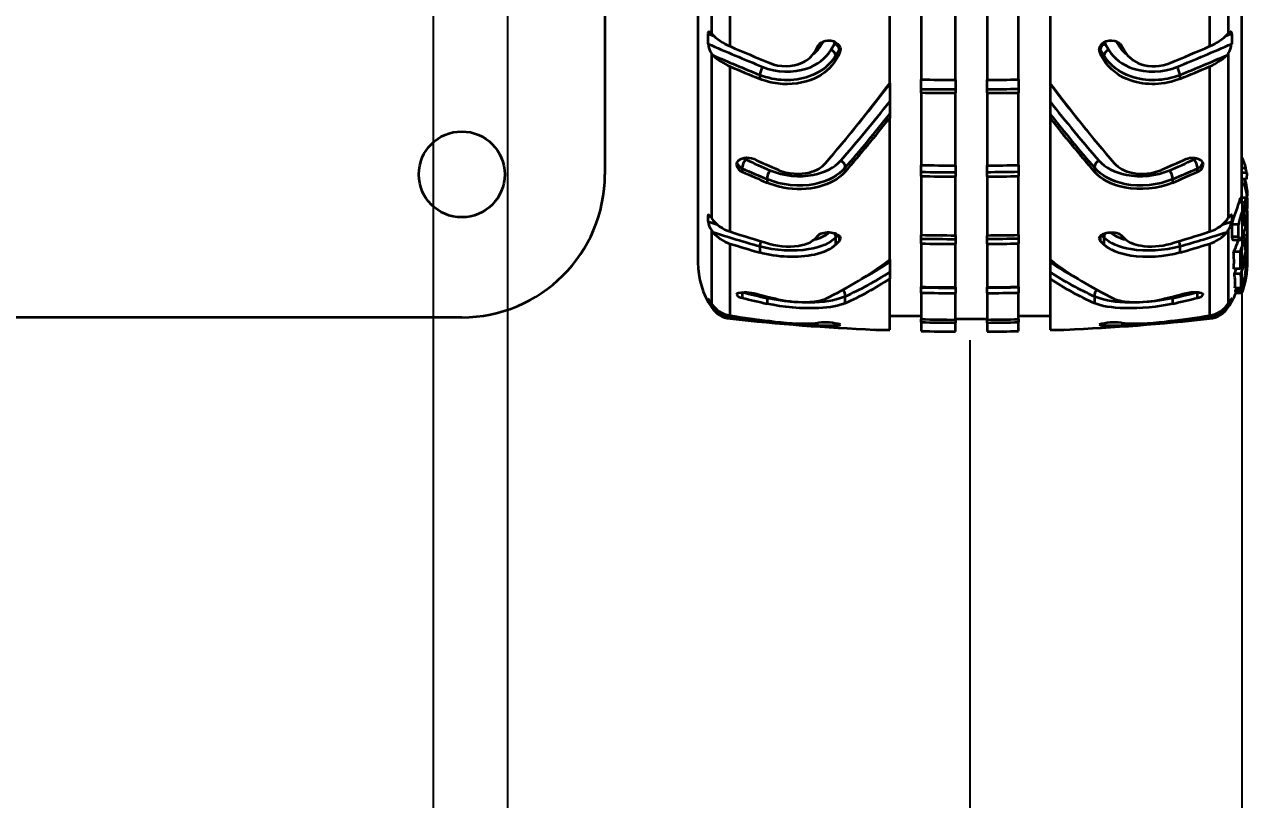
# Model space of a CAD drawing. Header units: millimetres. Extents: x 3171 to 3496, y 686 to 979.
# Drawn here: x 3316.01 to 3358.74, y 753.7 to 780.8 of the extents above; entities that cross this region are included whole.
import ezdxf

# ---------------------------------------------------------------- set-up
doc = ezdxf.new("R2010")
doc.units = ezdxf.units.MM
doc.header["$LTSCALE"] = 0.5
doc.layers.add('尺寸线', color=3, linetype='Continuous', lineweight=13)
doc.layers.add('粗实线', color=7, linetype='Continuous', lineweight=35)
doc.styles.add('数字和字母', font='romans.shx')
doc.dimstyles.new('轮趣标注1比1', dxfattribs={"dimscale": 1.5, "dimtxt": 2.5, "dimasz": 2.5, "dimexe": 1.25, "dimexo": 0.5, "dimtad": 1, "dimdec": 1, "dimdsep": 46, "dimtxsty": '数字和字母', "dimcen": 2.5, "dimadec": 0, "dimazin": 2, "dimtfac": 1, "dimtmove": 0, "dimatfit": 3, "dimfxl": 1, "dimtolj": 1, "dimarcsym": 0})

# ---------------------------------------------------------------- blocks, each defined once
blk = doc.blocks.new('*D62')
at = {"layer": 'Defpoints', "color": 0}
for p in [(3242.29, 816.157), (3330.29, 816.157), (3330.29, 750.61)]:
    blk.add_point(p, dxfattribs=at)
at = {"layer": '尺寸线', "color": 0, "lineweight": -2}
for p, q in [((3242.29, 815.407), (3242.29, 748.735)), ((3330.29, 815.407), (3330.29, 748.735)), ((3246.04, 750.61), (3326.54, 750.61))]:
    blk.add_line(p, q, dxfattribs=at)
at = {"layer": '尺寸线', "color": 0}
for points in [[(3246.04, 751.235), (3246.04, 749.985), (3242.29, 750.61)], [(3326.54, 749.985), (3326.54, 751.235), (3330.29, 750.61)]]:
    blk.add_solid(points, dxfattribs=at)
at = {"layer": '尺寸线', "color": 0, "insert": (3286.29, 753.423), "char_height": 3.75, "attachment_point": 5, "style": '数字和字母'}
blk.add_mtext('\\A1;88', dxfattribs=at)
blk = doc.blocks.new('*D63')
at = {"layer": 'Defpoints', "color": 0}
for p in [(3239.69, 820.957), (3332.89, 820.957), (3332.89, 742.211)]:
    blk.add_point(p, dxfattribs=at)
at = {"layer": '尺寸线', "color": 0, "lineweight": -2}
for p, q in [((3239.69, 820.207), (3239.69, 740.336)), ((3332.89, 820.207), (3332.89, 740.336)), ((3243.44, 742.211), (3329.14, 742.211))]:
    blk.add_line(p, q, dxfattribs=at)
at = {"layer": '尺寸线', "color": 0}
for points in [[(3243.44, 742.836), (3243.44, 741.586), (3239.69, 742.211)], [(3329.14, 741.586), (3329.14, 742.836), (3332.89, 742.211)]]:
    blk.add_solid(points, dxfattribs=at)
at = {"layer": '尺寸线', "color": 0, "insert": (3286.29, 745.024), "char_height": 3.75, "attachment_point": 5, "style": '数字和字母'}
blk.add_mtext('\\A1;93.2', dxfattribs=at)
blk = doc.blocks.new('*D64')
at = {"layer": 'Defpoints', "color": 0}
for p in [(3223.54, 770.505), (3349.04, 770.505), (3349.04, 733.523)]:
    blk.add_point(p, dxfattribs=at)
at = {"layer": '尺寸线', "color": 0, "lineweight": -2}
for p, q in [((3223.54, 769.755), (3223.54, 731.648)), ((3349.04, 769.755), (3349.04, 731.648)), ((3227.29, 733.523), (3345.29, 733.523))]:
    blk.add_line(p, q, dxfattribs=at)
at = {"layer": '尺寸线', "color": 0}
for points in [[(3227.29, 734.148), (3227.29, 732.898), (3223.54, 733.523)], [(3345.29, 732.898), (3345.29, 734.148), (3349.04, 733.523)]]:
    blk.add_solid(points, dxfattribs=at)
at = {"layer": '尺寸线', "color": 0, "insert": (3286.29, 736.335), "char_height": 3.75, "attachment_point": 5, "style": '数字和字母'}
blk.add_mtext('\\A1;125.5', dxfattribs=at)
blk = doc.blocks.new('*D65')
at = {"layer": 'Defpoints', "color": 0}
for p in [(3358.54, 776.64), (3214.04, 772.48), (3358.54, 724.673)]:
    blk.add_point(p, dxfattribs=at)
at = {"layer": '尺寸线', "color": 0, "lineweight": -2}
for p, q in [((3358.54, 775.89), (3358.54, 722.798)), ((3214.04, 771.73), (3214.04, 722.798)), ((3217.79, 724.673), (3354.79, 724.673))]:
    blk.add_line(p, q, dxfattribs=at)
at = {"layer": '尺寸线', "color": 0}
for points in [[(3217.79, 725.298), (3217.79, 724.048), (3214.04, 724.673)], [(3354.79, 724.048), (3354.79, 725.298), (3358.54, 724.673)]]:
    blk.add_solid(points, dxfattribs=at)
at = {"layer": '尺寸线', "color": 0, "insert": (3286.29, 727.486), "char_height": 3.75, "attachment_point": 5, "style": '数字和字母'}
blk.add_mtext('\\A1;144.5', dxfattribs=at)

msp = doc.modelspace()

# ---------------------------------------------------------------- linework, layer by layer
at = {"layer": '粗实线'}
for p, q in [((3336.29, 904.557), (3336.29, 775.557)), ((3339.54, 815.63), (3339.54, 772.48)), ((3358.54, 774.741), (3358.54, 815.63)), ((3340.011, 788.422), (3340.011, 780.482)), ((3358.069, 788.422), (3358.069, 780.483)), ((3340.664, 780.035), (3340.664, 788.073)), ((3357.416, 788.073), (3357.416, 780.035)), ((3346.24, 778.747), (3346.24, 786.004)), ((3351.84, 786.004), (3351.84, 778.747)), ((3347.34, 781.806), (3347.34, 778.872)), ((3348.54, 778.861), (3348.54, 781.798)), ((3349.64, 781.798), (3349.64, 778.861)), ((3350.74, 778.872), (3350.74, 781.806)), ((3339.894, 780.118), (3339.894, 780.471)), ((3340.121, 780.372), (3339.894, 780.471)), ((3343.92, 780.207), (3343.826, 780.049)), ((3354.254, 780.049), (3354.16, 780.207)), ((3358.186, 780.471), (3357.959, 780.372)), ((3358.186, 780.471), (3358.186, 780.118)), ((3340.011, 779.779), (3340.011, 774.031)), ((3343.631, 779.852), (3343.758, 780.068)), ((3344.188, 779.902), (3344.314, 780.115)), ((3344.483, 779.922), (3344.356, 779.708)), ((3344.483, 779.771), (3344.356, 779.556)), ((3344.483, 779.771), (3344.483, 779.922)), ((3353.724, 779.708), (3353.597, 779.922)), ((3353.597, 779.922), (3353.597, 779.771)), ((3353.724, 779.556), (3353.597, 779.771)), ((3353.766, 780.115), (3353.892, 779.902)), ((3354.322, 780.068), (3354.449, 779.852)), ((3358.069, 779.779), (3358.069, 774.032)), ((3340.664, 773.555), (3340.664, 779.329)), ((3344.356, 779.556), (3344.356, 779.708)), ((3353.724, 779.708), (3353.724, 779.556)), ((3357.416, 779.329), (3357.416, 773.555)), ((3341.698, 779.03), (3341.698, 778.897)), ((3356.381, 778.897), (3356.381, 779.03)), ((3346.24, 778.747), (3346.24, 778.71)), ((3346.24, 778.71), (3346.24, 778.107)), ((3347.34, 778.538), (3347.34, 778.872)), ((3347.34, 778.412), (3347.34, 778.538)), ((3348.54, 778.861), (3348.54, 778.529)), ((3348.54, 778.529), (3348.54, 778.401)), ((3349.64, 778.532), (3349.64, 778.861)), ((3349.64, 778.402), (3349.64, 778.532)), ((3350.74, 778.872), (3350.74, 778.545)), ((3350.74, 778.545), (3350.74, 778.412)), ((3351.84, 778.747), (3351.84, 778.71)), ((3351.84, 778.71), (3351.84, 778.107)), ((3346.24, 778.107), (3346.24, 777.672)), ((3347.34, 778.412), (3347.34, 775.879)), ((3348.54, 775.866), (3348.54, 778.401)), ((3349.64, 778.402), (3349.64, 775.867)), ((3350.74, 775.879), (3350.74, 778.412)), ((3351.84, 778.107), (3351.84, 777.672)), ((3346.24, 777.672), (3346.24, 777.526)), ((3351.84, 777.672), (3351.84, 777.526)), ((3346.24, 772.579), (3346.24, 777.526)), ((3351.84, 777.526), (3351.84, 772.579)), ((3341.088, 775.767), (3341.088, 775.644)), ((3344.686, 775.646), (3344.686, 775.793)), ((3347.34, 775.643), (3347.34, 775.879)), ((3347.34, 775.494), (3347.34, 775.643)), ((3347.34, 775.494), (3347.34, 773.439)), ((3348.54, 775.866), (3348.54, 775.633)), ((3348.54, 775.633), (3348.54, 775.481)), ((3348.54, 773.424), (3348.54, 775.481)), ((3349.64, 775.636), (3349.64, 775.867)), ((3349.64, 775.481), (3349.64, 775.636)), ((3349.64, 775.481), (3349.64, 773.425)), ((3350.74, 775.879), (3350.74, 775.652)), ((3350.74, 775.652), (3350.74, 775.494)), ((3350.74, 773.439), (3350.74, 775.494)), ((3353.394, 775.793), (3353.394, 775.646)), ((3356.992, 775.644), (3356.992, 775.767)), ((3358.54, 775.785), (3358.676, 775.785)), ((3358.71, 775.613), (3358.54, 775.613)), ((3358.71, 775.613), (3358.706, 775.389)), ((3341.954, 775.388), (3341.954, 775.266)), ((3356.126, 775.266), (3356.126, 775.388)), ((3358.706, 775.389), (3358.54, 775.389)), ((3358.637, 775.203), (3358.54, 775.203)), ((3358.692, 774.741), (3358.488, 774.741)), ((3358.651, 774.568), (3358.444, 774.568)), ((3339.894, 773.907), (3339.894, 774.122)), ((3339.962, 774.1), (3339.894, 774.122)), ((3339.894, 773.907), (3340.217, 773.804)), ((3357.863, 773.804), (3358.186, 773.907)), ((3358.186, 774.122), (3358.118, 774.1)), ((3358.186, 774.122), (3358.186, 773.907)), ((3358.428, 773.809), (3358.204, 773.809)), ((3358.736, 773.786), (3358.689, 773.786)), ((3340.011, 773.604), (3340.011, 771.043)), ((3343.631, 773.308), (3343.758, 773.436)), ((3344.442, 773.435), (3344.356, 773.349)), ((3344.356, 773.104), (3344.356, 773.349)), ((3344.483, 773.23), (3344.483, 773.398)), ((3347.34, 773.308), (3347.34, 773.439)), ((3348.54, 773.424), (3348.54, 773.296)), ((3349.64, 773.3), (3349.64, 773.425)), ((3350.74, 773.439), (3350.74, 773.318)), ((3353.597, 773.398), (3353.597, 773.23)), ((3353.724, 773.349), (3353.638, 773.435)), ((3353.724, 773.349), (3353.724, 773.104)), ((3354.322, 773.436), (3354.449, 773.308)), ((3358.069, 773.604), (3358.069, 771.043)), ((3358.426, 773.37), (3358.202, 773.37)), ((3358.652, 773.339), (3358.537, 773.339)), ((3358.736, 773.43), (3358.582, 773.43)), ((3340.664, 770.62), (3340.664, 773.132)), ((3341.698, 773.04), (3341.698, 772.825)), ((3344.483, 773.23), (3344.356, 773.104)), ((3347.34, 773.139), (3347.34, 773.308)), ((3347.34, 773.139), (3347.34, 771.625)), ((3348.54, 773.296), (3348.54, 773.124)), ((3348.54, 771.609), (3348.54, 773.124)), ((3349.64, 773.125), (3349.64, 773.3)), ((3349.64, 773.125), (3349.64, 771.609)), ((3350.74, 773.318), (3350.74, 773.139)), ((3350.74, 771.625), (3350.74, 773.139)), ((3353.724, 773.104), (3353.597, 773.23)), ((3356.381, 772.825), (3356.381, 773.04)), ((3357.416, 773.132), (3357.416, 770.62)), ((3358.461, 773.26), (3358.236, 773.26)), ((3346.24, 772.579), (3346.24, 772.494)), ((3346.24, 772.494), (3346.24, 772.142)), ((3351.84, 772.579), (3351.84, 772.494)), ((3351.84, 772.494), (3351.84, 772.142)), ((3358.476, 772.853), (3358.255, 772.853)), ((3358.664, 772.586), (3358.611, 772.586)), ((3346.24, 772.142), (3346.24, 771.906)), ((3351.84, 772.142), (3351.84, 771.906)), ((3358.481, 772.253), (3358.261, 772.253)), ((3358.499, 772.081), (3358.281, 772.081)), ((3346.24, 770.125), (3346.24, 771.906)), ((3347.34, 771.603), (3347.34, 771.625)), ((3350.74, 771.625), (3350.74, 771.614)), ((3350.74, 771.614), (3350.74, 771.42)), ((3351.84, 771.906), (3351.84, 770.125)), ((3358.689, 771.944), (3358.68, 771.944)), ((3358.692, 771.944), (3358.689, 771.944)), ((3339.894, 771.219), (3339.895, 771.22)), ((3339.894, 771.18), (3339.894, 771.219)), ((3339.897, 771.219), (3339.894, 771.219)), ((3341.088, 771.437), (3341.088, 771.239)), ((3341.954, 771.231), (3341.954, 771.034)), ((3344.686, 771.053), (3344.686, 771.291)), ((3347.34, 771.42), (3347.34, 771.603)), ((3347.34, 771.42), (3347.34, 770.493)), ((3348.54, 771.609), (3348.54, 771.59)), ((3348.54, 771.59), (3348.54, 771.404)), ((3348.54, 770.476), (3348.54, 771.404)), ((3349.64, 771.595), (3349.64, 771.609)), ((3349.64, 771.404), (3349.64, 771.595)), ((3349.64, 771.404), (3349.64, 770.476)), ((3350.74, 770.493), (3350.74, 771.42)), ((3353.394, 771.291), (3353.394, 771.053)), ((3356.126, 771.034), (3356.126, 771.231)), ((3356.992, 771.239), (3356.992, 771.437)), ((3358.186, 771.219), (3358.183, 771.219)), ((3358.185, 771.22), (3358.186, 771.219)), ((3358.186, 771.219), (3358.186, 771.18)), ((3358.514, 771.578), (3358.297, 771.578)), ((3358.32, 771.452), (3358.536, 771.452)), ((3358.327, 771.514), (3358.353, 771.578)), ((3358.542, 771.514), (3358.327, 771.514)), ((3358.519, 771.408), (3358.33, 771.408)), ((3358.331, 771.43), (3358.34, 771.452)), ((3358.331, 771.43), (3358.546, 771.43)), ((3358.528, 771.43), (3358.519, 771.408)), ((3358.546, 771.43), (3358.553, 771.43)), ((3339.894, 771.18), (3339.927, 771.174)), ((3340.011, 770.966), (3340.011, 770.912)), ((3340.134, 770.891), (3340.056, 770.902)), ((3358.024, 770.902), (3357.946, 770.891)), ((3358.069, 770.966), (3358.069, 770.912)), ((3358.152, 771.174), (3358.186, 771.18)), ((3331.29, 770.557), (3241.29, 770.557)), ((3340.664, 770.513), (3340.664, 770.552)), ((3341.698, 770.474), (3341.698, 770.423)), ((3344.356, 770.274), (3344.356, 770.348)), ((3347.34, 770.388), (3347.34, 770.493)), ((3347.34, 770.388), (3347.34, 770.076)), ((3348.54, 770.476), (3348.54, 770.371)), ((3348.54, 770.059), (3348.54, 770.371)), ((3349.64, 770.372), (3349.64, 770.476)), ((3349.64, 770.372), (3349.64, 770.06)), ((3350.74, 770.493), (3350.74, 770.388)), ((3350.74, 770.076), (3350.74, 770.388)), ((3353.724, 770.348), (3353.724, 770.274)), ((3356.381, 770.423), (3356.381, 770.474)), ((3357.416, 770.552), (3357.416, 770.513)), ((3344.483, 770.29), (3344.483, 770.323)), ((3353.597, 770.323), (3353.597, 770.29))]:
    msp.add_line(p, q, dxfattribs=at)
msp.add_circle((3331.29, 775.557), 1.5, dxfattribs=at)
for centre, radius, start, end in [((3339.936, 780.493), 0.047, 77.4327, 207.4967), ((3339.853, 780.368), 0.194, 38.1747, 61.4008), ((3341.382, 781.782), 1.889, 223.4803, 247.6631), ((3344.201, 780.182), 0.131, 329.0848, 2.3629), ((3353.878, 780.182), 0.131, 177.6372, 210.9152), ((3356.698, 781.782), 1.889, 292.3333, 316.5233), ((3358.227, 780.368), 0.195, 118.6177, 141.8157), ((3358.144, 780.493), 0.047, 332.5201, 102.5545), ((3340.581, 780.165), 0.688, 183.8863, 214.1454), ((3385.086, 884.65), 113.882, 246.61971, 247.66132), ((3340.331, 779.994), 0.386, 213.9673, 224.562), ((3386.397, 885.83), 115.257, 246.62207, 247.36331), ((3342.906, 780.604), 1.075, 307.7969, 328.8562), ((3343.715, 779.783), 0.288, 67.2771, 81.4321), ((3344.121, 779.673), 0.238, 8.2852, 73.6218), ((3344.247, 779.885), 0.239, 8.9648, 73.5968), ((3344.227, 780.067), 0.294, 330.5655, 343.5937), ((3344.254, 779.907), 0.266, 329.2343, 359.8672), ((3353.825, 779.907), 0.266, 180.1364, 210.764), ((3353.852, 780.067), 0.294, 196.4043, 209.4345), ((3353.833, 779.885), 0.239, 106.4032, 171.0352), ((3353.959, 779.673), 0.238, 106.3782, 171.7148), ((3354.365, 779.783), 0.288, 98.587, 112.7218), ((3355.174, 780.604), 1.075, 211.1443, 232.2179), ((3311.683, 885.83), 115.257, 292.63669, 293.37793), ((3312.994, 884.65), 113.882, 292.33868, 293.38029), ((3357.749, 779.994), 0.386, 315.438, 326.0327), ((3357.499, 780.165), 0.688, 325.8568, 356.1116), ((3341.399, 781.127), 1.942, 226.2663, 247.77), ((3385.165, 884.277), 113.869, 246.66274, 247.55963), ((3385.155, 884.366), 114.071, 247.0437, 247.60676), ((3342.447, 778.918), 0.757, 148.4602, 171.4595), ((3355.632, 778.918), 0.757, 8.5405, 31.5398), ((3312.915, 884.277), 113.869, 292.44037, 293.33726), ((3312.925, 884.366), 114.071, 292.39324, 292.9563), ((3356.681, 781.128), 1.943, 292.2366, 313.7271), ((3303.882, 810.381), 52.867, 319.3515, 323.246), ((3303.452, 811.395), 53.844, 320.3276, 322.6247), ((3349.04, 898.332), 119.472, 269.18475, 269.76026), ((3348.781, 897.699), 119.17, 269.30735, 269.88431), ((3349.04, 898.33), 119.47, 270.28769, 270.81525), ((3348.781, 897.676), 119.147, 270.41312, 270.94213), ((3394.197, 810.381), 52.867, 216.754, 220.6485), ((3394.628, 811.395), 53.844, 217.3753, 219.6724), ((3308.316, 807.742), 48.13, 318.792, 321.9947), ((3349.04, 897.873), 119.472, 269.18475, 269.76026), ((3349.04, 897.87), 119.47, 270.28769, 270.81525), ((3389.764, 807.742), 48.13, 218.0053, 221.208), ((3308.68, 807.15), 47.747, 318.9486, 321.8744), ((3389.4, 807.15), 47.747, 218.1256, 221.0514), ((3308.097, 807.463), 48.487, 318.991, 321.8733), ((3389.93, 807.419), 48.419, 218.1246, 221.011), ((3341.18, 775.923), 0.293, 186.602, 251.8526), ((3341.224, 776.085), 0.346, 201.3484, 246.8392), ((3341.547, 775.762), 0.459, 137.4925, 179.3708), ((3341.283, 776.251), 0.194, 219.1891, 247.4386), ((3376.225, 855.365), 86.68, 246.17375, 246.79641), ((3378.308, 857.858), 89.672, 245.75708, 246.36251), ((3344.451, 775.81), 0.236, 356.0234, 71.6803), ((3353.629, 775.81), 0.236, 108.3197, 183.9766), ((3319.772, 857.858), 89.672, 293.63749, 294.24292), ((3321.855, 855.365), 86.68, 293.20359, 293.82625), ((3356.797, 776.251), 0.194, 292.5611, 320.8137), ((3356.533, 775.762), 0.459, 0.6292, 42.5075), ((3356.855, 776.085), 0.346, 293.1617, 338.6418), ((3356.9, 775.923), 0.293, 288.143, 353.4033), ((3357.591, 775.578), 1.105, 10.8281, 30.7958), ((3331.29, 775.557), 5, 270, 0), ((3376.316, 855.153), 86.851, 246.07032, 246.69387), ((3376.515, 855.563), 87.419, 246.09295, 246.71235), ((3342.391, 775.397), 0.437, 136.7972, 181.1604), ((3349.04, 876.119), 100.254, 269.02843, 269.71429), ((3348.781, 875.63), 99.998, 269.17453, 269.86213), ((3349.04, 875.733), 100.254, 269.02843, 269.71429), ((3349.04, 876.118), 100.253, 270.34286, 270.97157), ((3348.781, 875.617), 99.984, 270.49235, 271.12277), ((3349.04, 875.732), 100.253, 270.34286, 270.97157), ((3355.689, 775.397), 0.437, 358.8396, 43.2028), ((3321.763, 855.153), 86.851, 293.30613, 293.92968), ((3321.565, 855.563), 87.419, 293.28765, 293.90705), ((3356.245, 775.223), 2.495, 8.9771, 13.0199), ((3373.549, 775.373), 14.913, 179.9364, 180.6547), ((3356.265, 774.496), 2.475, 0.0066, 16.5896), ((3356.762, 774.799), 1.977, 0.116, 17.3801), ((3356.194, 775.233), 2.347, 343.5264, 347.8791), ((3356.235, 775.233), 2.506, 344.621, 348.6804), ((3336.365, 774.24), 22.332, 0.7135, 1.2858), ((3356.232, 774.991), 2.509, 342.2171, 349.127), ((3343.625, 773.916), 14.999, 359.3457, 1.1793), ((3356.241, 774.5), 2.499, 342.4081, 359.9119), ((3356.274, 774.285), 2.465, 345.188, 0.0437), ((3339.91, 774.129), 0.0172, 83.1206, 205.6345), ((3340.67, 774.033), 0.786, 189.2171, 213.0442), ((3339.717, 773.881), 0.329, 28.7466, 53.8105), ((3341.046, 774.764), 1.268, 215.3017, 252.4582), ((3357.034, 774.764), 1.268, 287.537, 324.7031), ((3357.409, 774.033), 0.786, 326.9586, 350.7801), ((3358.362, 773.881), 0.329, 126.1879, 151.255), ((3358.17, 774.129), 0.0172, 334.3892, 96.8615), ((3349.419, 773.63), 8.786, 358.3045, 1.1631), ((3348.857, 773.63), 9.573, 358.444, 1.0674), ((3354.912, 773.968), 3.828, 0.004, 2.6653), ((3354.945, 773.968), 3.795, 357.2452, 0.0052), ((3314.978, 773.518), 43.758, 359.8845, 0.3502), ((3340.53, 773.916), 0.605, 211.0034, 218.4993), ((3341.03, 774.334), 1.257, 219.2307, 253.0686), ((3359.134, 833.389), 62.816, 252.31934, 253.88474), ((3360.062, 834.15), 63.625, 252.24869, 253.54185), ((3343.279, 774.655), 1.416, 282.9317, 307.516), ((3344.142, 773.357), 0.214, 357.8826, 42.7626), ((3349.04, 862.106), 88.684, 268.90164, 269.67699), ((3349.04, 862.106), 88.683, 270.38762, 271.09836), ((3353.938, 773.357), 0.214, 137.239, 182.1175), ((3354.801, 774.656), 1.416, 232.4829, 257.0701), ((3338.018, 834.15), 63.625, 286.45815, 287.75131), ((3338.945, 833.389), 62.816, 286.11526, 287.68066), ((3357.049, 774.335), 1.258, 286.9409, 320.7599), ((3357.55, 773.916), 0.605, 321.5007, 328.9966), ((3358.292, 773.339), 0.0954, 160.9215, 235.6626), ((3358.52, 773.339), 0.0988, 161.3534, 232.5322), ((3355.958, 774.04), 2.784, 334.7574, 345.4168), ((3355.994, 773.416), 2.746, 334.9271, 359.9831), ((3348.972, 772.994), 9.686, 359.4827, 2.0444), ((3356.002, 773.573), 2.738, 345.9131, 357.0099), ((3359.057, 833.233), 62.853, 252.98402, 253.96756), ((3342.237, 773.016), 0.539, 157.6556, 177.4478), ((3344.404, 773.316), 0.117, 312.6742, 358.083), ((3348.781, 861.751), 88.456, 269.0668, 269.84412), ((3349.04, 861.806), 88.684, 268.90164, 269.67699), ((3348.781, 861.744), 88.448, 270.55662, 271.26928), ((3349.04, 861.806), 88.683, 270.38762, 271.09836), ((3353.675, 773.315), 0.116, 181.8193, 227.3867), ((3355.843, 773.016), 0.539, 2.5522, 22.3444), ((3339.023, 833.233), 62.853, 286.03244, 287.01598), ((3355.928, 774.045), 2.614, 332.8898, 342.542), ((3355.788, 772.994), 2.952, 348.0691, 359.9962), ((3355.786, 772.995), 2.954, 359.9662, 4.1611), ((3342.385, 772.48), 2.845, 180, 213.45), ((3338.444, 782.822), 12.872, 295.5385, 307.2747), ((3339.248, 782.991), 12.612, 298.4695, 303.6693), ((3359.636, 782.822), 12.872, 232.7253, 244.4615), ((3358.832, 782.991), 12.612, 236.3307, 241.5305), ((3355.772, 773.253), 2.968, 336.7368, 347.0046), ((3355.738, 772.539), 3.002, 338.7628, 0.0354), ((3355.722, 772.588), 3.018, 339.1555, 359.9495), ((3355.237, 772.29), 3.441, 1.5491, 4.9282), ((3355.814, 772.885), 2.926, 348.1614, 0.0479), ((3355.69, 772.484), 3.049, 349.7993, 359.9949), ((3355.77, 772.583), 2.97, 0.0456, 2.9858), ((3340.036, 781.627), 11.333, 294.2264, 303.1905), ((3358.044, 781.627), 11.333, 236.8095, 245.7736), ((3355.769, 773.252), 2.771, 335.0024, 338.863), ((3356.463, 771.77), 1.844, 354.024, 9.7177), ((3356.526, 771.77), 1.997, 354.4841, 8.9677), ((3355.781, 772.712), 2.959, 337.4557, 347.7139), ((3354.882, 772.273), 3.795, 357.1282, 0.1874), ((3339.937, 781.543), 11.515, 294.3578, 303.1859), ((3349.04, 853.342), 81.735, 268.80822, 269.64951), ((3349.04, 853.341), 81.734, 270.42059, 271.19178), ((3348.781, 853.11), 81.52, 270.60397, 271.37722), ((3358.135, 781.529), 11.498, 236.8079, 245.6484), ((3355.688, 772.501), 3.052, 339.4707, 349.502), ((3355.695, 772.48), 3.044, 339.7227, 349.8321), ((3338.425, 770.136), 1.827, 30.0633, 36.4184), ((3341.094, 771.481), 0.242, 211.7034, 268.5376), ((3351.896, 814.954), 44.839, 256.0525, 257.19), ((3351.935, 815.049), 45.132, 256.0938, 257.2237), ((3353.095, 816.222), 46.298, 255.4811, 256.5855), ((3342.265, 771.268), 0.313, 176.8214, 186.6882), ((3344.463, 771.328), 0.226, 350.6976, 54.389), ((3348.781, 853.113), 81.523, 268.98743, 269.83086), ((3349.04, 853.137), 81.735, 268.80822, 269.64951), ((3349.04, 853.136), 81.734, 270.42059, 271.19178), ((3353.617, 771.328), 0.226, 125.611, 189.3024), ((3344.985, 816.222), 46.298, 283.4145, 284.5189), ((3346.184, 814.954), 44.839, 282.81, 283.9475), ((3355.815, 771.268), 0.313, 353.3118, 3.1786), ((3346.145, 815.049), 45.132, 282.7763, 283.9062), ((3356.985, 771.481), 0.242, 271.4573, 328.3024), ((3355.695, 772.48), 2.845, 326.5006, 338.2279), ((3359.652, 770.137), 1.824, 143.5758, 149.9415), ((3357.521, 771.575), 0.809, 351.2662, 355.7358), ((3357.671, 771.574), 0.873, 351.9205, 356.0574), ((3341.099, 771.701), 1.313, 203.3845, 214.0332), ((3340.812, 771.563), 0.955, 213.0228, 261.1006), ((3340.727, 771.425), 0.851, 212.7135, 217.9647), ((3340.762, 771.408), 0.9, 213.45, 263.7396), ((3340.792, 771.476), 0.932, 217.9407, 262.1322), ((3357.268, 771.563), 0.955, 278.8936, 326.9829), ((3357.318, 771.408), 0.9, 276.2615, 326.5499), ((3357.288, 771.476), 0.933, 277.8795, 322.0476), ((3357.353, 771.425), 0.851, 322.0353, 327.2865), ((3356.98, 771.701), 1.313, 325.9692, 336.6132), ((3347.793, 817.336), 47.257, 261.3239, 263.0037), ((3346.961, 816.999), 46.872, 262.2798, 263.554), ((3349.04, 846.868), 76.813, 263.73981, 267.51204), ((3343.274, 779.169), 8.825, 261.9367, 272.3171), ((3342.973, 775.302), 4.995, 277.5665, 279.0363), ((3343.976, 768.429), 1.952, 73.8051, 96.4095), ((3346.74, 846.868), 76.262, 269.62435, 270.45078), ((3349.04, 848.466), 77.992, 268.75101, 269.63267), ((3349.04, 848.362), 77.992, 268.75101, 269.63267), ((3349.04, 846.868), 76.362, 269.62484, 270.45019), ((3349.04, 848.466), 77.992, 270.44079, 271.24899), ((3349.04, 848.362), 77.992, 270.44079, 271.24899), ((3351.34, 846.868), 76.262, 269.54922, 270.37565), ((3349.04, 846.868), 76.813, 272.48797, 276.26019), ((3354.104, 768.429), 1.952, 83.5895, 106.1958), ((3355.106, 775.302), 4.995, 260.9637, 262.4335), ((3354.805, 779.169), 8.825, 267.6827, 278.0635), ((3350.287, 817.336), 47.257, 276.9963, 278.6761), ((3351.119, 816.999), 46.872, 276.446, 277.7202), ((3343.805, 775.185), 4.941, 276.4001, 277.8818), ((3344.488, 770.335), 0.045, 264.0368, 316.7335), ((3349.04, 846.904), 76.847, 268.73197, 269.62678), ((3349.04, 846.865), 76.807, 270.44759, 271.26826), ((3353.592, 770.334), 0.0446, 223.006, 276.1765), ((3354.274, 775.185), 4.941, 262.1182, 263.5999)]:
    msp.add_arc(centre, radius, start, end, dxfattribs=at)
for points, knots in [([(3343.758, 780.068), (3343.788, 780.119), (3343.924, 780.246), (3344.328, 780.268), (3344.521, 780.032), (3344.52, 779.906)], [0, 0, 0, 0, 0.1689121, 0.4885021, 0.8606141, 0.8606141, 0.8606141, 0.8606141]), ([(3353.559, 779.906), (3353.559, 780.033), (3353.754, 780.27), (3354.159, 780.245), (3354.293, 780.117), (3354.322, 780.068)], [0.1393798, 0.1393798, 0.1393798, 0.1393798, 0.5130227, 0.8364744, 1, 1, 1, 1]), ([(3341.802, 779.314), (3342.288, 779.115), (3343.319, 779.082), (3344.015, 779.613), (3344.188, 779.902)], [0, 0, 0, 0, 0.564239, 1, 1, 1, 1]), ([(3342.036, 779.452), (3342.4, 779.3), (3343.105, 779.312), (3343.535, 779.689), (3343.631, 779.852)], [0, 0, 0, 0, 0.638227, 1, 1, 1, 1]), ([(3353.892, 779.902), (3354.064, 779.613), (3354.76, 779.082), (3355.792, 779.115), (3356.278, 779.314)], [0, 0, 0, 0, 0.435761, 1, 1, 1, 1]), ([(3354.449, 779.852), (3354.563, 779.657), (3355.028, 779.295), (3355.719, 779.316), (3356.043, 779.452)], [0, 0, 0, 0, 0.435308, 1, 1, 1, 1]), ([(3344.356, 779.708), (3344.165, 779.381), (3343.39, 778.776), (3342.239, 778.808), (3341.698, 779.03)], [0, 0, 0, 0, 0.436089, 1, 1, 1, 1]), ([(3344.356, 779.556), (3344.195, 779.284), (3343.629, 778.796), (3342.556, 778.642), (3341.899, 778.814), (3341.698, 778.897)], [0, 0, 0, 0, 0.36437, 0.788622, 1, 1, 1, 1]), ([(3356.381, 779.03), (3355.841, 778.808), (3354.69, 778.776), (3353.915, 779.381), (3353.724, 779.708)], [0, 0, 0, 0, 0.563911, 1, 1, 1, 1]), ([(3356.381, 778.897), (3355.841, 778.674), (3354.688, 778.638), (3353.915, 779.233), (3353.724, 779.556)], [0, 0, 0, 0, 0.563647, 1, 1, 1, 1]), ([(3340.888, 775.889), (3340.888, 776), (3341.07, 776.172), (3341.388, 776.139), (3341.488, 776.094)], [0.3334805, 0.3334805, 0.3334805, 0.3334805, 0.7320661, 1, 1, 1, 1]), ([(3342.073, 775.696), (3342.523, 775.503), (3343.095, 775.448), (3343.975, 775.618), (3344.318, 775.798), (3344.525, 776.034)], [0, 0, 0, 0, 0.54154, 0.54154, 1, 1, 1, 1]), ([(3342.354, 775.709), (3342.681, 775.567), (3343.397, 775.52), (3343.871, 775.8), (3343.994, 775.943)], [0, 0, 0, 0, 0.594087, 1, 1, 1, 1]), ([(3353.555, 776.034), (3353.762, 775.798), (3354.104, 775.618), (3354.984, 775.448), (3355.557, 775.503), (3356.007, 775.696)], [0, 0, 0, 0, 0.45846, 0.45846, 1, 1, 1, 1]), ([(3354.086, 775.943), (3354.224, 775.783), (3354.72, 775.514), (3355.423, 775.577), (3355.726, 775.709)], [0, 0, 0, 0, 0.455779, 1, 1, 1, 1]), ([(3356.592, 776.094), (3356.741, 776.161), (3357.077, 776.14), (3357.192, 775.964), (3357.192, 775.889)], [0, 0, 0, 0, 0.3993477, 0.6672147, 0.6672147, 0.6672147, 0.6672147]), ([(3344.686, 775.793), (3344.455, 775.52), (3344.073, 775.311), (3343.092, 775.108), (3342.455, 775.169), (3341.954, 775.388)], [0, 0, 0, 0, 0.457318, 0.457318, 1, 1, 1, 1]), ([(3344.686, 775.646), (3344.479, 775.408), (3343.843, 775.042), (3342.731, 775.009), (3342.134, 775.189), (3341.954, 775.266)], [0, 0, 0, 0, 0.412334, 0.804058, 1, 1, 1, 1]), ([(3356.126, 775.388), (3355.625, 775.169), (3354.987, 775.108), (3354.007, 775.311), (3353.625, 775.52), (3353.394, 775.793)], [0, 0, 0, 0, 0.542682, 0.542682, 1, 1, 1, 1]), ([(3356.126, 775.266), (3355.625, 775.05), (3354.45, 774.944), (3353.624, 775.382), (3353.394, 775.646)], [0, 0, 0, 0, 0.541056, 1, 1, 1, 1]), ([(3358.204, 773.809), (3358.208, 773.851), (3358.227, 773.96), (3358.332, 774.249), (3358.409, 774.45), (3358.444, 774.568)], [0, 0, 0, 0, 0.249433, 0.550057, 1, 1, 1, 1]), ([(3358.651, 774.568), (3358.619, 774.451), (3358.547, 774.251), (3358.45, 773.961), (3358.433, 773.851), (3358.428, 773.809)], [0, 0, 0, 0, 0.446381, 0.746144, 1, 1, 1, 1]), ([(3344.356, 773.349), (3344.165, 773.155), (3343.391, 772.821), (3342.239, 772.885), (3341.698, 773.04)], [0, 0, 0, 0, 0.436089, 1, 1, 1, 1]), ([(3343.758, 773.436), (3343.831, 773.511), (3344.118, 773.569), (3344.451, 773.455), (3344.521, 773.359), (3344.52, 773.312)], [0, 0, 0, 0, 0.4188223, 0.6315798, 0.8607683, 0.8607683, 0.8607683, 0.8607683]), ([(3353.559, 773.312), (3353.559, 773.39), (3353.8, 773.579), (3354.236, 773.524), (3354.322, 773.436)], [0.1393798, 0.1393798, 0.1393798, 0.1393798, 0.5130227, 1, 1, 1, 1]), ([(3356.381, 773.04), (3355.841, 772.885), (3354.688, 772.821), (3353.915, 773.155), (3353.724, 773.349)], [0, 0, 0, 0, 0.563911, 1, 1, 1, 1]), ([(3344.356, 773.104), (3344.195, 772.945), (3343.932, 772.822), (3343.055, 772.622), (3342.303, 772.651), (3341.698, 772.825)], [0, 0, 0, 0, 0.36437, 0.36437, 1, 1, 1, 1]), ([(3342.036, 773.132), (3342.4, 773.025), (3343.106, 773), (3343.535, 773.211), (3343.631, 773.308)], [0, 0, 0, 0, 0.638227, 1, 1, 1, 1]), ([(3356.381, 772.825), (3355.841, 772.669), (3354.687, 772.597), (3353.915, 772.915), (3353.724, 773.104)], [0, 0, 0, 0, 0.563647, 1, 1, 1, 1]), ([(3354.449, 773.308), (3354.563, 773.193), (3355.027, 772.994), (3355.719, 773.037), (3356.043, 773.132)], [0, 0, 0, 0, 0.435308, 1, 1, 1, 1]), ([(3340.888, 771.354), (3340.888, 771.4), (3341.07, 771.463), (3341.388, 771.429), (3341.488, 771.403)], [0.3334806, 0.3334806, 0.3334806, 0.3334806, 0.7320661, 1, 1, 1, 1]), ([(3344.686, 771.291), (3344.455, 771.175), (3343.625, 771.01), (3342.455, 771.112), (3341.954, 771.231)], [0, 0, 0, 0, 0.457318, 1, 1, 1, 1]), ([(3342.354, 771.187), (3342.681, 771.11), (3343.398, 771.052), (3343.871, 771.15), (3343.994, 771.208)], [0, 0, 0, 0, 0.594087, 1, 1, 1, 1]), ([(3356.126, 771.231), (3355.625, 771.112), (3354.455, 771.01), (3353.625, 771.175), (3353.394, 771.291)], [0, 0, 0, 0, 0.542682, 1, 1, 1, 1]), ([(3354.086, 771.208), (3354.224, 771.143), (3354.72, 771.051), (3355.423, 771.115), (3355.726, 771.187)], [0, 0, 0, 0, 0.455779, 1, 1, 1, 1]), ([(3356.592, 771.403), (3356.741, 771.441), (3357.078, 771.453), (3357.192, 771.385), (3357.192, 771.354)], [0, 0, 0, 0, 0.3993477, 0.6672148, 0.6672148, 0.6672148, 0.6672148]), ([(3344.686, 771.053), (3344.479, 770.961), (3344.151, 770.9), (3343.2, 770.853), (3342.493, 770.911), (3341.954, 771.034)], [0, 0, 0, 0, 0.412334, 0.412334, 1, 1, 1, 1]), ([(3356.126, 771.034), (3355.625, 770.92), (3354.986, 770.862), (3354.005, 770.888), (3353.624, 770.95), (3353.394, 771.053)], [0, 0, 0, 0, 0.541056, 0.541056, 1, 1, 1, 1]), ([(3344.356, 770.274), (3344.195, 770.256), (3343.932, 770.256), (3343.055, 770.294), (3342.303, 770.355), (3341.698, 770.423)], [0, 0, 0, 0, 0.36437, 0.36437, 1, 1, 1, 1]), ([(3356.381, 770.423), (3355.841, 770.362), (3354.687, 770.264), (3353.915, 770.253), (3353.724, 770.274)], [0, 0, 0, 0, 0.563647, 1, 1, 1, 1])]:
    msp.add_open_spline(points, degree=3, knots=knots, dxfattribs=at)
for points in [[(3358.46, 773.26), (3358.505, 773.26), (3358.603, 773.447), (3358.658, 773.655)], [(3358.261, 772.253), (3358.271, 772.453), (3358.269, 772.653), (3358.255, 772.853)], [(3358.476, 772.853), (3358.489, 772.653), (3358.49, 772.453), (3358.481, 772.253)], [(3345.705, 770.128), (3345.883, 770.12), (3346.061, 770.119), (3346.24, 770.125)], [(3351.84, 770.125), (3352.019, 770.119), (3352.197, 770.12), (3352.374, 770.128)]]:
    msp.add_open_spline(points, degree=3, dxfattribs=at)

# ---------------------------------------------------------------- dimensions: what is measured, and where the dimension line sits
at = {"layer": '尺寸线'}
for base, p1, p2, picture, middle in [((3332.89, 742.211), (3239.69, 820.957), (3332.89, 820.957), '*D63', (3286.29, 745.024)), ((3330.29, 750.61), (3242.29, 816.157), (3330.29, 816.157), '*D62', (3286.29, 753.423)), ((3358.54, 724.673), (3214.04, 772.48), (3358.54, 776.64), '*D65', (3286.29, 727.486)), ((3349.04, 733.523), (3223.54, 770.505), (3349.04, 770.505), '*D64', (3286.29, 736.335))]:
    dim = msp.add_linear_dim(base=base, p1=p1, p2=p2, dimstyle='轮趣标注1比1', dxfattribs=at)
    dim.commit()
    dim.dimension.update_dxf_attribs({"geometry": picture, "text_midpoint": middle})

doc.saveas('drawing.dxf')
